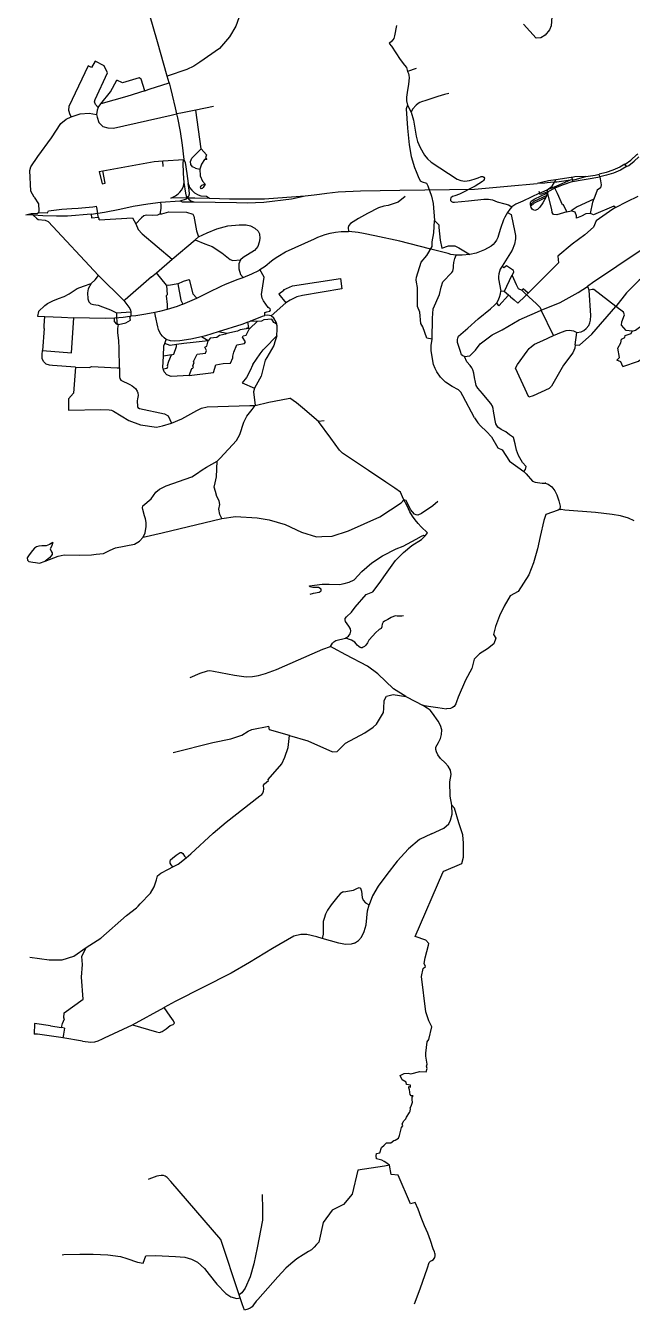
# Model space of a CAD drawing. Header units: inches. Extents: x 2740922 to 2751091, y 1249500 to 1259683.
# Drawn here: x 2741107 to 2742712, y 1249500 to 1252899 of the extents above; entities that cross this region are included whole.
import ezdxf

# ---------------------------------------------------------------- set-up
doc = ezdxf.new("R2010")
doc.units = ezdxf.units.IN
doc.header["$MEASUREMENT"] = 0

msp = doc.modelspace()

# ---------------------------------------------------------------- linework, layer by layer
for points in [[(2741481.8, 1252764.9), (2741456, 1252855.8), (2741404.2, 1253036.9), (2741403.7, 1253038.6)], [(2742495.3, 1252961.8), (2742500.1, 1252934), (2742496.8, 1252898.6), (2742492.4, 1252887.3), (2742481.5, 1252873.6), (2742469.4, 1252866.1), (2742457.3, 1252865.4), (2742423.5, 1252902.2)], [(2741672.1, 1252954.8), (2741670.7, 1252919), (2741663, 1252897.5), (2741646.1, 1252868.7), (2741620, 1252838.5), (2741568.3, 1252802.1), (2741552, 1252791.8), (2741533.4, 1252782.6), (2741481.8, 1252764.9)], [(2742087.8, 1252899.5), (2742083, 1252872), (2742080.7, 1252864.7), (2742075.5, 1252858), (2742068.5, 1252851.7), (2742075.2, 1252844.4), (2742097.7, 1252809.4), (2742109.3, 1252794.5), (2742114.6, 1252788)], [(2741299, 1252682.3), (2741291.7, 1252689.7), (2741289.4, 1252697.1), (2741290.8, 1252703.6), (2741323.8, 1252774.3), (2741314.9, 1252792.7), (2741291.3, 1252804.8), (2741281.4, 1252787.6), (2741272.3, 1252792.4), (2741221.6, 1252684.6), (2741220.9, 1252675.3), (2741224.5, 1252663.7), (2741227.3, 1252657.3)], [(2742114.6, 1252788), (2742117.4, 1252777.2)], [(2741306.3, 1252692.3), (2741331.8, 1252723.9), (2741348.5, 1252754.6)], [(2741422, 1252726.6), (2741412.9, 1252757), (2741407.1, 1252760.7), (2741363.7, 1252747.4), (2741348.5, 1252754.6)], [(2741486.7, 1252747.1), (2741484.2, 1252755.9), (2741481.8, 1252764.9)], [(2742117.4, 1252777.2), (2742119.5, 1252772.1), (2742120.5, 1252767.9), (2742121.5, 1252761), (2742119.8, 1252744.1), (2742116.3, 1252721.8), (2742114.4, 1252709.8), (2742114.3, 1252700.1), (2742116.9, 1252688.4)], [(2742140.3, 1252785.1), (2742117.4, 1252777.2)], [(2741422, 1252726.6), (2741374.8, 1252711.7), (2741306.3, 1252692.3)], [(2741422, 1252726.6), (2741433.8, 1252730.4)], [(2741433.8, 1252730.4), (2741486.7, 1252747.1)], [(2741486.7, 1252747.1), (2741490.2, 1252733), (2741494.8, 1252714.8), (2741503.1, 1252681.3), (2741506.6, 1252665.1)], [(2742226.4, 1252719.6), (2742215, 1252716.3), (2742196.9, 1252710.9), (2742165.4, 1252701), (2742153.9, 1252696.8)], [(2741299, 1252682.3), (2741306.3, 1252692.3)], [(2741604.1, 1252684.8), (2741557.6, 1252674.8)], [(2742116.9, 1252688.4), (2742113.6, 1252678.6), (2742116.9, 1252627.2), (2742121.9, 1252583.6), (2742126.8, 1252552.7), (2742135.2, 1252523.4), (2742139.6, 1252512.5), (2742145.6, 1252499.4), (2742151, 1252488.4), (2742155.9, 1252485.9), (2742167, 1252481.7), (2742170.6, 1252475.1), (2742180.4, 1252447.5), (2742184.7, 1252427.9), (2742188.5, 1252383.2)], [(2742116.9, 1252688.4), (2742121.2, 1252680.6), (2742126.2, 1252670.3), (2742126.5, 1252669.8)], [(2742153.9, 1252696.8), (2742149.3, 1252695.2), (2742145.5, 1252692.7), (2742139.7, 1252688.1), (2742130.2, 1252677.7), (2742126.5, 1252669.8)], [(2741129.4, 1252444.7), (2741120.6, 1252460.5), (2741118.4, 1252515.7), (2741120.6, 1252525.2), (2741139.3, 1252552.2), (2741175.8, 1252601.5), (2741200.2, 1252639.8), (2741214.4, 1252651.2), (2741227.3, 1252657.3)], [(2741227.3, 1252657.3), (2741251.5, 1252665.4), (2741274.9, 1252667.3), (2741294.4, 1252663.8)], [(2741299, 1252682.3), (2741296.2, 1252675.5), (2741294.4, 1252663.8)], [(2741294.4, 1252663.8), (2741296.1, 1252656.5), (2741301.1, 1252642.7), (2741311.7, 1252632.3), (2741324.9, 1252628), (2741339.6, 1252627.9), (2741492.5, 1252661.7), (2741506.6, 1252665.1)], [(2741557.6, 1252674.8), (2741518, 1252667.1), (2741506.6, 1252665.1)], [(2741506.6, 1252665.1), (2741508.6, 1252654.7), (2741515.7, 1252618.6), (2741521.6, 1252582.9), (2741525.5, 1252544.9)], [(2741571, 1252572.8), (2741557.6, 1252674.8)], [(2742126.5, 1252669.8), (2742132.8, 1252648.8), (2742140.1, 1252606.6), (2742143.5, 1252592.4), (2742150.2, 1252576.4), (2742161.8, 1252556.5), (2742169.8, 1252546.5), (2742179.9, 1252537.6), (2742248.4, 1252492.5), (2742258.1, 1252489.3), (2742268.5, 1252487.6), (2742280.8, 1252488.7), (2742293.5, 1252492.5), (2742303.7, 1252496.2), (2742311.8, 1252499.4), (2742316.2, 1252499.4), (2742319.1, 1252497.8), (2742320.4, 1252494.8), (2742319.8, 1252492.1), (2742318.3, 1252489.3), (2742315.3, 1252486.4), (2742296.2, 1252474.1), (2742254.7, 1252452.9), (2742242.4, 1252448.7), (2742236.3, 1252446.4), (2742231.9, 1252443), (2742230.5, 1252439.4), (2742231.1, 1252436), (2742233.3, 1252433.1), (2742237.4, 1252431.7), (2742241.5, 1252431.8), (2742278, 1252435.3), (2742319.1, 1252439.3), (2742331.2, 1252440), (2742341.8, 1252437.7), (2742354, 1252432.5)], [(2741556.2, 1252521.3), (2741548.7, 1252525.3), (2741543.9, 1252531.2), (2741543.3, 1252539.6), (2741546.7, 1252548.1), (2741571, 1252572.8)], [(2741585.2, 1252556.9), (2741582.8, 1252548.7), (2741586.1, 1252544.3), (2741580.3, 1252544.5), (2741572.2, 1252532.6), (2741567.8, 1252518.7)], [(2741585.2, 1252556.9), (2741571, 1252572.8)], [(2742692.3, 1252532), (2742692.5, 1252532.1), (2742708.1, 1252542.9), (2742724, 1252557.5), (2742726.6, 1252559.9)], [(2742696, 1252526.2), (2742702.7, 1252529.1), (2742716.5, 1252540.2), (2742729, 1252551.8)], [(2741302.1, 1252512.6), (2741311.1, 1252514.4)], [(2741302.1, 1252512.6), (2741309.3, 1252480.1), (2741317.7, 1252482.3), (2741311.1, 1252514.4)], [(2741311.1, 1252514.4), (2741447, 1252539.4), (2741469.7, 1252540.8)], [(2741469.7, 1252540.8), (2741525.5, 1252544.9)], [(2741470.7, 1252526.3), (2741469.7, 1252540.8)], [(2741526.5, 1252483.6), (2741524.9, 1252507.7), (2741524, 1252536.9), (2741525.5, 1252544.9)], [(2741525.5, 1252544.9), (2741528.7, 1252536.9), (2741533.1, 1252507.6), (2741537.1, 1252481.4)], [(2741556.2, 1252521.3), (2741567.8, 1252518.7)], [(2741567.8, 1252518.7), (2741568.4, 1252501.4), (2741574.9, 1252487.3), (2741582, 1252479.4)], [(2742692.3, 1252532), (2742678.7, 1252524.3), (2742659.8, 1252516.1), (2742642.2, 1252510.1), (2742624.3, 1252505.7)], [(2742696, 1252526.2), (2742680.2, 1252516), (2742661.6, 1252508.2), (2742643.6, 1252502.8), (2742625.5, 1252498.7)], [(2742696, 1252526.2), (2742692.3, 1252532)], [(2741535.4, 1252443.4), (2741490.8, 1252442.1), (2741503.5, 1252448.8), (2741510.9, 1252453.7), (2741515.4, 1252458.1), (2741519.8, 1252463.9), (2741522.6, 1252469.3), (2741524.5, 1252474.4), (2741526.5, 1252483.6)], [(2741535.4, 1252443.4), (2741533, 1252447.6), (2741531, 1252455.2), (2741526.5, 1252483.6)], [(2741535.4, 1252443.4), (2741538.8, 1252447.6), (2741540.4, 1252453.7), (2741539.6, 1252463.4), (2741537.1, 1252481.4)], [(2741537.1, 1252481.4), (2741539.3, 1252474), (2741541, 1252470.1), (2741546.5, 1252463.6), (2741553.7, 1252456.6), (2741563.1, 1252451), (2741570.3, 1252448.9), (2741585.7, 1252447.9), (2741593.5, 1252442.1)], [(2741846.4, 1252448.4), (2741870.3, 1252451.4), (2741884.4, 1252453.2), (2741904.2, 1252455.5), (2741933.4, 1252459), (2741992.8, 1252461.8), (2742096.9, 1252463.2), (2742294, 1252466.1), (2742381.2, 1252473.7), (2742459.6, 1252481.1)], [(2742509.5, 1252491), (2742490.4, 1252488.2), (2742459.6, 1252481.1)], [(2742505.5, 1252484.5), (2742495.2, 1252483.8), (2742486.1, 1252482.9), (2742480.4, 1252482.4), (2742459.6, 1252481.1)], [(2742547.6, 1252489.6), (2742511, 1252474.1), (2742500.2, 1252469.7), (2742486.5, 1252464.6)], [(2742486.5, 1252464.6), (2742499.3, 1252474.4), (2742505.5, 1252484.5)], [(2742505.5, 1252484.5), (2742509.5, 1252491)], [(2742547.6, 1252489.6), (2742530.7, 1252487), (2742512, 1252485), (2742505.5, 1252484.5)], [(2742554.4, 1252488.4), (2742554.8, 1252486.1), (2742526.1, 1252477), (2742507.2, 1252469.1)], [(2742552.7, 1252497.3), (2742550.2, 1252497), (2742509.5, 1252491)], [(2742554.4, 1252488.4), (2742553.9, 1252490.7), (2742547.6, 1252489.6)], [(2742588.6, 1252499.3), (2742559.3, 1252498.3), (2742552.7, 1252497.3)], [(2742554.4, 1252488.4), (2742553.9, 1252490.7), (2742552.7, 1252497.3)], [(2742554.4, 1252488.4), (2742553.9, 1252490.7), (2742560.8, 1252491.9), (2742588.6, 1252499.3)], [(2742554.4, 1252488.4), (2742554.8, 1252486.1), (2742568.1, 1252488.9), (2742589.7, 1252492.6), (2742625.5, 1252498.7)], [(2742588.6, 1252499.3), (2742613, 1252503.2), (2742624.3, 1252505.7)], [(2742625.5, 1252498.7), (2742629.4, 1252477.2), (2742627.2, 1252469.4), (2742618.9, 1252463.6)], [(2742625.5, 1252498.7), (2742624.3, 1252505.7)], [(2741552.2, 1252432.5), (2741665.1, 1252430.5), (2741693.3, 1252430), (2741737.2, 1252432), (2741810.4, 1252440.8), (2741846.4, 1252448.4)], [(2741582, 1252479.4), (2741572.2, 1252475.5), (2741570.3, 1252474.1), (2741569.1, 1252471.1), (2741569.7, 1252468.6)], [(2741582, 1252479.4), (2741577.1, 1252470.3), (2741574.1, 1252467.8), (2741571.8, 1252467.4), (2741569.7, 1252468.6)], [(2741593.5, 1252442.1), (2741646.7, 1252440.7), (2741691.1, 1252440.6), (2741738.5, 1252440.6), (2741798.4, 1252444.6), (2741846.4, 1252448.4)], [(2742110.6, 1252446.3), (2742092.1, 1252431.9)], [(2742466.5, 1252455.8), (2742421.7, 1252434.5), (2742403.3, 1252426.1), (2742392.6, 1252419.3)], [(2742443.4, 1252421.4), (2742442.2, 1252424.5), (2742442, 1252427.9), (2742442.8, 1252431.1), (2742444.6, 1252434), (2742453.7, 1252440.2), (2742484.2, 1252454.7), (2742486.8, 1252454.9), (2742488.6, 1252454), (2742487.7, 1252454.6)], [(2742443.4, 1252421.4), (2742444.5, 1252425.8), (2742446.7, 1252429), (2742452.3, 1252434.1), (2742486.5, 1252450.6), (2742487.7, 1252454.6)], [(2742464.2, 1252460.6), (2742466.5, 1252455.8)], [(2742466.5, 1252455.8), (2742486.5, 1252464.6)], [(2742487.7, 1252454.6), (2742487.9, 1252458.9), (2742468.5, 1252451.7), (2742466.5, 1252455.8)], [(2742483, 1252443.8), (2742486.5, 1252450.6), (2742487.7, 1252454.6)], [(2742487.7, 1252454.6), (2742487.9, 1252458.9), (2742486.5, 1252464.6)], [(2742507.2, 1252469.1), (2742487.9, 1252458.9), (2742487.7, 1252454.6)], [(2742499.6, 1252404.6), (2742498.4, 1252412.2), (2742488.6, 1252454), (2742487.7, 1252454.6)], [(2742538.9, 1252406), (2742529.3, 1252424.7), (2742526.6, 1252424.8), (2742513.6, 1252454.7), (2742507.2, 1252469.1)], [(2742618.9, 1252463.6), (2742610, 1252439.7)], [(2742697.8, 1252433.1), (2742727.2, 1252447.6)], [(2741129.4, 1252444.7), (2741141, 1252427.1), (2741142, 1252408.6), (2741141.3, 1252404.8)], [(2741141.3, 1252404.8), (2741165.4, 1252403.1), (2741167.8, 1252408.7), (2741202.9, 1252412.9), (2741229.3, 1252414.9), (2741246.2, 1252415.6), (2741285.1, 1252419.2), (2741290.6, 1252420.4), (2741295, 1252421.4)], [(2741280.9, 1252400.2), (2741315.4, 1252405.6), (2741356, 1252412.8), (2741392, 1252421.3), (2741430, 1252427.4), (2741464, 1252431.8)], [(2741299.9, 1252391.6), (2741299.4, 1252393.8), (2741296.3, 1252413), (2741295, 1252421.4)], [(2741464, 1252431.8), (2741464.8, 1252422.6), (2741464.7, 1252416.1), (2741462.8, 1252404.7), (2741462.7, 1252400.5)], [(2741464, 1252431.8), (2741516, 1252434.9)], [(2741516, 1252434.9), (2741521.1, 1252437.3), (2741527.1, 1252438.4), (2741532.6, 1252440.7), (2741535.4, 1252443.4)], [(2741516, 1252434.9), (2741520.9, 1252432.7), (2741552.2, 1252432.5)], [(2741535.4, 1252443.4), (2741554.3, 1252443.5), (2741593.5, 1252442.1)], [(2741535.4, 1252443.4), (2741538.5, 1252439.6), (2741543.9, 1252435.6), (2741552.2, 1252432.5)], [(2742054.4, 1252421.3), (2742040.6, 1252416.5), (2742011.2, 1252402.1), (2741987.6, 1252388.8), (2741966.4, 1252374.9), (2741961.6, 1252369.9), (2741960.4, 1252365.1), (2741961, 1252353.9)], [(2742092.1, 1252431.9), (2742076.8, 1252426.5), (2742066.1, 1252422.8), (2742054.4, 1252421.3)], [(2742354, 1252432.5), (2742374.2, 1252427.2)], [(2742374.2, 1252427.2), (2742384.4, 1252424.4), (2742392.6, 1252419.3)], [(2742392.6, 1252419.3), (2742387.7, 1252413.3), (2742381.8, 1252404.5)], [(2742667.2, 1252417.8), (2742659.9, 1252413.2), (2742615.9, 1252382.1), (2742609.4, 1252365.7), (2742586.1, 1252345.6), (2742552.7, 1252320.3), (2742515, 1252289.2), (2742516.6, 1252271.2), (2742436.6, 1252190.7)], [(2742483, 1252443.8), (2742474.9, 1252429.6), (2742467.1, 1252418.2), (2742460.5, 1252412.2), (2742453.8, 1252410), (2742449.2, 1252411.2), (2742447.2, 1252413.5), (2742444.6, 1252417.2), (2742443.4, 1252421.4)], [(2742483, 1252443.8), (2742472.7, 1252438.9), (2742452.2, 1252429.2), (2742443.4, 1252421.4)], [(2742610, 1252439.7), (2742566.2, 1252419.8), (2742550, 1252409)], [(2742601, 1252401.7), (2742607.2, 1252432), (2742610, 1252439.7)], [(2742667.2, 1252417.8), (2742662.7, 1252421.4), (2742609.4, 1252398.6), (2742601, 1252401.7)], [(2742667.2, 1252417.8), (2742697.8, 1252433.1)], [(2741107.4, 1252398.6), (2741122.1, 1252401.7), (2741128.5, 1252401.4), (2741137.7, 1252401.4), (2741141.3, 1252404.8)], [(2741127.2, 1252397.1), (2741107.4, 1252398.6)], [(2741280.9, 1252400.2), (2741218.3, 1252394.4), (2741189.2, 1252394.6), (2741152.7, 1252395.8), (2741127.2, 1252397.1)], [(2741127.2, 1252397.1), (2741135.8, 1252389.4), (2741140.5, 1252385.5)], [(2741140.5, 1252385.5), (2741159.2, 1252384.2), (2741166.4, 1252380.5), (2741300.3, 1252237.8)], [(2741280.9, 1252400.2), (2741281.8, 1252390.5), (2741299.9, 1252391.6)], [(2741301.6, 1252384.9), (2741301.6, 1252387.2), (2741299.9, 1252391.6)], [(2741301.6, 1252384.9), (2741390, 1252390.5)], [(2741390, 1252390.5), (2741398.7, 1252374.3)], [(2741462.7, 1252400.5), (2741455.8, 1252397), (2741443, 1252396.3), (2741426.3, 1252397.5), (2741419.8, 1252395.2), (2741413.8, 1252390.7), (2741398.7, 1252374.3)], [(2741462.7, 1252400.5), (2741467, 1252400.7), (2741485.6, 1252406), (2741532.2, 1252405.6), (2741549.2, 1252400.3), (2741552.3, 1252395.1), (2741555.9, 1252375.4), (2741558.7, 1252356.3), (2741564.6, 1252339.8)], [(2742182.6, 1252069.5), (2742167.9, 1252071.6), (2742158.1, 1252102.1), (2742152.3, 1252111.1), (2742149.4, 1252140.6), (2742143.2, 1252156), (2742143.5, 1252206), (2742140.6, 1252220.4), (2742139.9, 1252226.5), (2742140.6, 1252232.9), (2742152.9, 1252273.3), (2742168, 1252290.5), (2742182.5, 1252314.1), (2742182.4, 1252326.9), (2742187, 1252350.2), (2742188.5, 1252383.2)], [(2742188.5, 1252383.2), (2742200.2, 1252372), (2742200.4, 1252364.9), (2742203.1, 1252330.8), (2742208.2, 1252310.2), (2742225.5, 1252315.8), (2742242.4, 1252316.2), (2742253.3, 1252310.8), (2742279.5, 1252295.1), (2742281.6, 1252292.9)], [(2742381.8, 1252404.5), (2742374.9, 1252392.4), (2742370.6, 1252384.7), (2742363, 1252362.2), (2742359.8, 1252350.2), (2742356.3, 1252337.9), (2742352.7, 1252331.2), (2742348.4, 1252325), (2742343.8, 1252319.9), (2742338.6, 1252315.3), (2742320.8, 1252305.7), (2742299, 1252297), (2742281.6, 1252292.9)], [(2742381.8, 1252404.5), (2742390.9, 1252399.2), (2742401.4, 1252352.2)], [(2742538.9, 1252406), (2742512, 1252398), (2742503.4, 1252399.2), (2742499.6, 1252404.6)], [(2742538.9, 1252406), (2742550, 1252409)], [(2742564, 1252389.2), (2742563.8, 1252395.7), (2742560.3, 1252405.6), (2742550, 1252409)], [(2742601, 1252401.7), (2742589.1, 1252400.7), (2742577.5, 1252394.7), (2742564, 1252389.2)], [(2741398.7, 1252374.3), (2741405.1, 1252359.6), (2741415.8, 1252347.6), (2741495, 1252281.1)], [(2741564.6, 1252339.8), (2741587.3, 1252350.9), (2741612.6, 1252361.2), (2741641.9, 1252368.8), (2741672, 1252372.1), (2741690.3, 1252371.6), (2741702.2, 1252369.3), (2741713.7, 1252363), (2741721.8, 1252354.8), (2741725.9, 1252347.6), (2741726.8, 1252335.3), (2741725.1, 1252325.6), (2741721.3, 1252314.7), (2741712.2, 1252304), (2741682.3, 1252285.7), (2741675.8, 1252278.8)], [(2741727, 1252253.6), (2741740.5, 1252262.6), (2741757.4, 1252276.3), (2741764.2, 1252281.8), (2741774.2, 1252288.3), (2741794.8, 1252300.1), (2741870.8, 1252335), (2741880, 1252339.1), (2741889.5, 1252342.8), (2741899, 1252346), (2741912.7, 1252349.6), (2741926.6, 1252352.2), (2741941.7, 1252353.9), (2741956.1, 1252354), (2741961, 1252353.9)], [(2742245.9, 1252291.8), (2742231.8, 1252293.7), (2742224.3, 1252295.6), (2742175.2, 1252308.1), (2742097.2, 1252328.1), (2742030.3, 1252342.9), (2742001.1, 1252348.5), (2741986.9, 1252351.1), (2741978.4, 1252352.7), (2741961, 1252353.9)], [(2742401.4, 1252352.2), (2742402.3, 1252343.3), (2742402.4, 1252334.3), (2742400.4, 1252320.8), (2742393.6, 1252304.7)], [(2742858.1, 1252367.3), (2742857, 1252366.9), (2742846.7, 1252363.4), (2742828.4, 1252355.5), (2742790.5, 1252336.3), (2742735, 1252304.7), (2742606.7, 1252218.3), (2742596.8, 1252211.3), (2742593.4, 1252209)], [(2741495, 1252281.1), (2741555.9, 1252331.8)], [(2741564.6, 1252339.8), (2741555.9, 1252331.8)], [(2741555.9, 1252331.8), (2741580.9, 1252321.5), (2741600.1, 1252314.3), (2741626.2, 1252297.4), (2741647.9, 1252279.8), (2741655.4, 1252277.2), (2741675.8, 1252278.8)], [(2742874.1, 1252312.8), (2742849, 1252300.9), (2742806.3, 1252277.6), (2742768.5, 1252254), (2742729.8, 1252225), (2742696.5, 1252191.5), (2742668.1, 1252156)], [(2741453.3, 1252245.2), (2741495, 1252281.1)], [(2741675.8, 1252278.8), (2741671.4, 1252268.8), (2741671.2, 1252255.5), (2741675.8, 1252240.3), (2741682.5, 1252232.8)], [(2742234.4, 1252245.6), (2742236.9, 1252249.6), (2742238.6, 1252258), (2742238.8, 1252263.5), (2742239.7, 1252271.7), (2742242.4, 1252282.4), (2742245.9, 1252291.8)], [(2742281.6, 1252292.9), (2742261.3, 1252291.4), (2742245.9, 1252291.8)], [(2742393.6, 1252304.7), (2742367.3, 1252262.7)], [(2741440, 1252233.8), (2741453.3, 1252245.2)], [(2741479.8, 1252212.5), (2741453.3, 1252245.2)], [(2741682.5, 1252232.8), (2741705.3, 1252242.1), (2741723.5, 1252251.2), (2741727, 1252253.6)], [(2741738, 1252233.7), (2741727, 1252253.6)], [(2742182.6, 1252069.5), (2742183.6, 1252125.2), (2742185.4, 1252149.9), (2742202, 1252187.8), (2742205.9, 1252206.7), (2742210.8, 1252221.2), (2742234.4, 1252245.6)], [(2742367.3, 1252262.7), (2742362.5, 1252254.7), (2742360.2, 1252248.4), (2742358.8, 1252241.8), (2742357.5, 1252235.5), (2742357.7, 1252229), (2742364.1, 1252196.5)], [(2742393.9, 1252237.6), (2742398.7, 1252247.2), (2742397.8, 1252250.7), (2742379.1, 1252263.5), (2742372.1, 1252258.3), (2742367.3, 1252262.7)], [(2741141.5, 1252142.9), (2741157.8, 1252158.6), (2741164.8, 1252163.9), (2741179.5, 1252170.7), (2741193.7, 1252176.9), (2741209.1, 1252181.8), (2741222.5, 1252189.2), (2741243.6, 1252203.3), (2741260.5, 1252209.8), (2741280.4, 1252216.8)], [(2741280.4, 1252216.8), (2741272.8, 1252202.5), (2741271, 1252191.7), (2741271.7, 1252176), (2741273.9, 1252168.2), (2741279.4, 1252163.1), (2741286.6, 1252160.7), (2741299.4, 1252159.1), (2741310.6, 1252155), (2741331.3, 1252147.1), (2741347.5, 1252138.9)], [(2741280.4, 1252216.8), (2741291.5, 1252226.2), (2741300.3, 1252237.8)], [(2741300.3, 1252237.8), (2741367, 1252171.3)], [(2741440, 1252233.8), (2741370.7, 1252173.6), (2741367, 1252171.3)], [(2741479.8, 1252212.5), (2741481.4, 1252186.5), (2741479, 1252184.3), (2741481.4, 1252160.7), (2741481.1, 1252147.5)], [(2741509.7, 1252215.3), (2741486.3, 1252211.1), (2741479.8, 1252212.5)], [(2741509.7, 1252215.3), (2741524.7, 1252223.1), (2741539.6, 1252227.3), (2741549, 1252189.4), (2741560.2, 1252177.8)], [(2741509.7, 1252215.3), (2741518, 1252172.7), (2741523.3, 1252162.2)], [(2741560.2, 1252177.8), (2741590.2, 1252192.5), (2741626.4, 1252210.2), (2741633.6, 1252213.7), (2741666.5, 1252226.8), (2741682.5, 1252232.8)], [(2741739.9, 1252132.2), (2741739.6, 1252139.5), (2741745.1, 1252141.7), (2741753.3, 1252143), (2741755, 1252145.6), (2741754.1, 1252149.6), (2741748.9, 1252153.3), (2741736.3, 1252170.3), (2741732.4, 1252178.1), (2741731.1, 1252187.1), (2741738, 1252233.7)], [(2741789.4, 1252199.6), (2741813.4, 1252210), (2741939.8, 1252229.8), (2741943.6, 1252202.7), (2741839.5, 1252184.7), (2741824.8, 1252181.5), (2741806.7, 1252172.6), (2741795.4, 1252165.4)], [(2742393.9, 1252237.6), (2742392.4, 1252237.2), (2742372.9, 1252195.6)], [(2742393.9, 1252237.6), (2742404.1, 1252214), (2742410.1, 1252203.5), (2742419.4, 1252199)], [(2742470.7, 1252146.1), (2742520.9, 1252166.3), (2742568.6, 1252192.7), (2742593.4, 1252209)], [(2742597.6, 1252199.3), (2742595.1, 1252205.9), (2742593.4, 1252209)], [(2741523.3, 1252162.2), (2741560.2, 1252177.8)], [(2741789.4, 1252199.6), (2741790, 1252197.8), (2741777.2, 1252188.4), (2741795.4, 1252165.4)], [(2742353.4, 1252165.7), (2742356.5, 1252171.5), (2742360.7, 1252180.5), (2742363.1, 1252189), (2742364.1, 1252196.5)], [(2742384.1, 1252185.7), (2742358.7, 1252157.4), (2742353.4, 1252165.7)], [(2742372.9, 1252195.6), (2742364.1, 1252196.5)], [(2742384.1, 1252185.7), (2742372.9, 1252195.6)], [(2742389.4, 1252181.5), (2742384.1, 1252185.7)], [(2742389.4, 1252181.5), (2742398.9, 1252173.2)], [(2742398.9, 1252173.2), (2742408.9, 1252164.2), (2742428.2, 1252182.6), (2742436.6, 1252190.7)], [(2742436.6, 1252190.7), (2742422.8, 1252202.2), (2742419.4, 1252199)], [(2742419.4, 1252199), (2742428.5, 1252190.5), (2742458, 1252162.5), (2742468.1, 1252152.8), (2742470.7, 1252146.1)], [(2742565.2, 1252086.8), (2742576.2, 1252089.1), (2742583.7, 1252092.5), (2742589.9, 1252097.2), (2742596.7, 1252105.2), (2742599.4, 1252112.8), (2742601.2, 1252119.5), (2742602, 1252131.6), (2742597.6, 1252199.3)], [(2742668.1, 1252156), (2742610.1, 1252200.6), (2742605.3, 1252200.9), (2742597.6, 1252199.3)], [(2741141.5, 1252142.9), (2741139, 1252130.5)], [(2741347.5, 1252138.9), (2741385.6, 1252141.6)], [(2741367, 1252171.3), (2741382.7, 1252150)], [(2741382.7, 1252150), (2741384.9, 1252146.1), (2741385.6, 1252141.6)], [(2741385.6, 1252141.6), (2741385.8, 1252129.7), (2741384.1, 1252129.4)], [(2741481.1, 1252147.5), (2741461.6, 1252142.8), (2741448.8, 1252139.5)], [(2741523.3, 1252162.2), (2741507.6, 1252155.8), (2741481.1, 1252147.5)], [(2741795.4, 1252165.4), (2741756.2, 1252131.2)], [(2742268.2, 1252023.5), (2742263.3, 1252024.8), (2742260.2, 1252027.8), (2742257.1, 1252036.7), (2742249.6, 1252060.7), (2742249.4, 1252068), (2742250.5, 1252072.3), (2742252.4, 1252076.8), (2742276.4, 1252098.8), (2742303.7, 1252123.2), (2742336.4, 1252149.9), (2742348.5, 1252160), (2742353.4, 1252165.7)], [(2742426.6, 1252126.4), (2742460.6, 1252141.5), (2742470.7, 1252146.1)], [(2742503.1, 1252078.7), (2742470.7, 1252146.1)], [(2742560.7, 1252054.5), (2742572.3, 1252053), (2742604.6, 1252082.4), (2742668.1, 1252156)], [(2742711.2, 1252090.1), (2742695.5, 1252092), (2742683.2, 1252106.7), (2742683.7, 1252115), (2742691.1, 1252133.4), (2742688.3, 1252141.1), (2742668.1, 1252156)], [(2741139, 1252130.5), (2741157.9, 1252129.5)], [(2741151.9, 1252039.4), (2741228.7, 1252033.2), (2741234.6, 1252125.8)], [(2741156.4, 1252105.6), (2741157.9, 1252129.5)], [(2741157.9, 1252129.5), (2741201.8, 1252127.4), (2741234.6, 1252125.8)], [(2741342.1, 1252125.1), (2741317.4, 1252123.8), (2741234.6, 1252125.8)], [(2741384.1, 1252129.4), (2741382.4, 1252129.1), (2741365.5, 1252126.4), (2741353.5, 1252125.8), (2741342.1, 1252125.1)], [(2741350.7, 1252108.6), (2741348.3, 1252109.1), (2741342.6, 1252116.4), (2741342.1, 1252125.1)], [(2741347.5, 1252138.9), (2741347.6, 1252130.8), (2741348.2, 1252112), (2741348.3, 1252109.1), (2741350.7, 1252108.6)], [(2741350.7, 1252108.6), (2741353.2, 1252108.1), (2741372.1, 1252112.4), (2741384.4, 1252119.7), (2741382.4, 1252129.1), (2741384.1, 1252129.4)], [(2741355, 1251993.6), (2741354.5, 1252044.5), (2741353.4, 1252065.9), (2741351, 1252086.4), (2741351.2, 1252097.9), (2741353.2, 1252108.1), (2741350.7, 1252108.6)], [(2741448.8, 1252139.5), (2741425.5, 1252135.4), (2741398.4, 1252131.3), (2741385.8, 1252129.7), (2741384.1, 1252129.4)], [(2741479.2, 1252068.7), (2741473.7, 1252072.7), (2741468.8, 1252077.4), (2741464.7, 1252082.8), (2741461.4, 1252088.7), (2741459, 1252095.1), (2741457.2, 1252102), (2741450.7, 1252129.8), (2741448.8, 1252139.5)], [(2741694.9, 1252114.6), (2741679.2, 1252108.1), (2741616.6, 1252088.7)], [(2741690.4, 1252096.5), (2741693.5, 1252099.3), (2741697.3, 1252100), (2741694.9, 1252114.6)], [(2741694.9, 1252114.6), (2741700.8, 1252117)], [(2741700.5, 1252097.9), (2741719.6, 1252115.8)], [(2741700.8, 1252117), (2741733.3, 1252130.5), (2741739.9, 1252132.2)], [(2741719.6, 1252115.8), (2741700.8, 1252117)], [(2741771.8, 1252106.9), (2741771.3, 1252109.2), (2741763.5, 1252113.6), (2741758.4, 1252122.5), (2741737.1, 1252120.6), (2741731.3, 1252117.3), (2741719.6, 1252115.8)], [(2741756.2, 1252131.2), (2741747.7, 1252132.4), (2741739.9, 1252132.2)], [(2741763.9, 1252124.4), (2741756.2, 1252131.2)], [(2741771.8, 1252106.9), (2741771.3, 1252109.2), (2741770, 1252114.6), (2741763.9, 1252124.4)], [(2741771.2, 1252078), (2741772.8, 1252096.1), (2741772.4, 1252104.6), (2741771.8, 1252106.9)], [(2742268.2, 1252023.5), (2742282.1, 1252025.6), (2742297.1, 1252040.6), (2742309, 1252057.1), (2742340.9, 1252080.8), (2742367.6, 1252093.6), (2742412.4, 1252120), (2742426.6, 1252126.4)], [(2741155.8, 1252097.4), (2741151.9, 1252039.4)], [(2741155.8, 1252097.4), (2741156.4, 1252105.6)], [(2741572.3, 1252075.8), (2741543.8, 1252069.4), (2741514.7, 1252064.8), (2741501.5, 1252064), (2741490.5, 1252064.7), (2741479.2, 1252068.7)], [(2741539.9, 1251973.2), (2741604.4, 1251981.2), (2741610.1, 1252001.7), (2741629.5, 1252004.7), (2741648.6, 1252006.1), (2741655.2, 1252020.2), (2741654.8, 1252024.2), (2741657.6, 1252034.7), (2741666, 1252054.7), (2741686.2, 1252057.4), (2741688.4, 1252062.3), (2741680.3, 1252074.4), (2741682.6, 1252078.1), (2741690.6, 1252079.9), (2741698.1, 1252095.6), (2741700.5, 1252097.9)], [(2741616.6, 1252088.7), (2741582.8, 1252078.2), (2741572.3, 1252075.8)], [(2741590, 1252065.2), (2741572.3, 1252075.8)], [(2741639, 1252084.2), (2741636, 1252082.7), (2741619.6, 1252079.3), (2741613, 1252073.9), (2741595.5, 1252072.1), (2741590, 1252065.2)], [(2741639, 1252084.2), (2741616.6, 1252088.7)], [(2741690.4, 1252096.5), (2741674.3, 1252094.3), (2741667.2, 1252090.1), (2741639, 1252084.2)], [(2741700.5, 1252097.9), (2741690.4, 1252096.5)], [(2741771.2, 1252078), (2741766.3, 1252061.8), (2741763.5, 1252052.1), (2741745.1, 1252020.8), (2741741.1, 1252013.5), (2741737.5, 1251999.8), (2741729.7, 1251971.4), (2741712.7, 1251939.7)], [(2741739.7, 1252045.3), (2741771.2, 1252078)], [(2742560.7, 1252054.5), (2742559.4, 1252045.9), (2742554.2, 1252032.7), (2742529.5, 1252000.6), (2742498, 1251944.5), (2742491.6, 1251939.1), (2742449.4, 1251919.7), (2742438.2, 1251916.1), (2742403.1, 1251992.5), (2742408.2, 1252002.1), (2742433.4, 1252037.4), (2742438.9, 1252044.4), (2742445.2, 1252049.7), (2742453.4, 1252055.9), (2742475.3, 1252065.9), (2742503.1, 1252078.7)], [(2742503.1, 1252078.7), (2742524.8, 1252087.9), (2742536.5, 1252092.3), (2742545.6, 1252092.7), (2742556.3, 1252091.2), (2742565.2, 1252086.8)], [(2742560.7, 1252054.5), (2742565.2, 1252086.8)], [(2742686.5, 1251996.7), (2742681.4, 1252009.3), (2742670.8, 1252013.7), (2742677.7, 1252020.5), (2742673.8, 1252045.3), (2742681.6, 1252059.4), (2742682.8, 1252069.5), (2742691.5, 1252073.6), (2742693, 1252079), (2742708.6, 1252084.5), (2742711.2, 1252090.1)], [(2742711.2, 1252090.1), (2742720.2, 1252093.1), (2742730.9, 1252101.3), (2742742.7, 1252106.1), (2742752.8, 1252102.6), (2742763.5, 1252093.6), (2742775.7, 1252072.8), (2742782, 1252066.2)], [(2741151.1, 1252028.8), (2741151.9, 1252039.4)], [(2741471.5, 1252023.9), (2741472.7, 1252051.4), (2741475.4, 1252057.7)], [(2741475.4, 1252057.7), (2741479.2, 1252068.7)], [(2741506.4, 1252054.8), (2741489.2, 1252052.5), (2741475.4, 1252057.7)], [(2741493.1, 1252028.1), (2741499.2, 1252029.6), (2741506.6, 1252049.8), (2741506.4, 1252054.8)], [(2741590, 1252065.2), (2741550.2, 1252060.1), (2741525.3, 1252058.1), (2741506.4, 1252054.8)], [(2741550.8, 1252002.7), (2741552.7, 1252007.3), (2741551.3, 1252010), (2741560.7, 1252029.6), (2741582.7, 1252032.6), (2741585.4, 1252039.2), (2741580.9, 1252047.9), (2741586.7, 1252050.5), (2741590, 1252065.2)], [(2741727.2, 1252030.3), (2741735.7, 1252041.3), (2741739.7, 1252045.3)], [(2742294.2, 1251861.5), (2742263.7, 1251919.1), (2742258.2, 1251929), (2742251.6, 1251935.5), (2742234.9, 1251944), (2742217.9, 1251955.5), (2742204.2, 1251968.7), (2742194.7, 1251983), (2742189.9, 1251991.4), (2742185.7, 1252002.5), (2742179.8, 1252038.5), (2742179.6, 1252052.9), (2742182.6, 1252069.5)], [(2742686.5, 1251996.7), (2742727.6, 1252011), (2742748.9, 1252028.8), (2742768.2, 1252048.7), (2742782, 1252066.2)], [(2741238.7, 1251995.5), (2741178.5, 1251999.2), (2741170, 1252000.1), (2741161.7, 1252003.3), (2741154.5, 1252010.2), (2741151, 1252018.5), (2741151.1, 1252028.8)], [(2741471, 1251990.4), (2741470.2, 1251993.9), (2741471.5, 1252023.9)], [(2741471, 1251990.4), (2741481.6, 1251992.4), (2741483.5, 1251997), (2741482.7, 1251999.7), (2741485.9, 1252010.7), (2741493.1, 1252028.1)], [(2741493.1, 1252028.1), (2741471.5, 1252023.9)], [(2741708.1, 1252002.2), (2741727.2, 1252030.3)], [(2742425, 1251718.9), (2742429.6, 1251724.6), (2742430.7, 1251732.7), (2742420.9, 1251742.7), (2742417.5, 1251749), (2742410.8, 1251761.7), (2742405, 1251775.2), (2742402.2, 1251792.3), (2742397.4, 1251808.9), (2742386.6, 1251816.6), (2742376.8, 1251824.1), (2742364.9, 1251830.7), (2742355.8, 1251836.1), (2742350.7, 1251845), (2742348.9, 1251853.8), (2742345.9, 1251868.8), (2742344.9, 1251879.2), (2742343.3, 1251885.8), (2742341.5, 1251892.3), (2742337.7, 1251899.1), (2742328.1, 1251910.6), (2742315.2, 1251925.6), (2742302.9, 1251939.5), (2742299.1, 1251946.8), (2742296.6, 1251955.5), (2742294.1, 1251968.1), (2742292.5, 1251979.2), (2742290.2, 1251988.4), (2742287.4, 1251993.5), (2742282.8, 1251999.2), (2742273.7, 1252009.4), (2742268.2, 1252023.5)], [(2741238.7, 1251995.5), (2741234.2, 1251926), (2741220.9, 1251911.7), (2741220.8, 1251899.2), (2741220.8, 1251887.4), (2741220.8, 1251881.6)], [(2741238.7, 1251995.5), (2741274.8, 1251993.9), (2741282, 1251997.3), (2741349.1, 1251993.8), (2741353.7, 1251993.6), (2741355, 1251993.6)], [(2741355, 1251993.6), (2741355.2, 1251969.7), (2741355.9, 1251965.3), (2741358.9, 1251961.2), (2741383.2, 1251949.7), (2741389.2, 1251946), (2741398.1, 1251939), (2741402.6, 1251932), (2741404.3, 1251927.1), (2741404.7, 1251920.4), (2741404, 1251915.6), (2741402.8, 1251911.8), (2741402.3, 1251906.3), (2741402.9, 1251891.1), (2741403.6, 1251888.3), (2741407.9, 1251885.8), (2741474.4, 1251872), (2741484.4, 1251866.8), (2741493.2, 1251847.4)], [(2741539.9, 1251973.2), (2741492, 1251970.1), (2741480.9, 1251974.6), (2741473.6, 1251982.8), (2741471, 1251990.4)], [(2741539.9, 1251973.2), (2741546.7, 1251991.9), (2741549.5, 1251992.6), (2741550.8, 1251996.3), (2741549.4, 1251999.1), (2741550.8, 1252002.7)], [(2741700.3, 1251984.3), (2741691.7, 1251967.8)], [(2741708.1, 1252002.2), (2741700.3, 1251984.3)], [(2741691.7, 1251967.8), (2741679.9, 1251953.7)], [(2741679.9, 1251953.7), (2741712.7, 1251939.7)], [(2741712.7, 1251939.7), (2741709.8, 1251930.3), (2741713.9, 1251894.1)], [(2741713.9, 1251894.1), (2741750.2, 1251902.4), (2741783, 1251909.1), (2741805.7, 1251912.9)], [(2741881.6, 1251851.1), (2741839.1, 1251887.3), (2741823.5, 1251900.6), (2741805.7, 1251912.9)], [(2741220.8, 1251881.6), (2741306, 1251883.4), (2741328.1, 1251882.1), (2741333.9, 1251881), (2741339.6, 1251879.1), (2741380.5, 1251853.9), (2741410.8, 1251843), (2741453.1, 1251836.1), (2741469.1, 1251839.7), (2741493.2, 1251847.4)], [(2741493.2, 1251847.4), (2741520.5, 1251858.1), (2741560, 1251880.5), (2741572.7, 1251886.7), (2741587.1, 1251890.2), (2741700.5, 1251893.9), (2741713.9, 1251894.1)], [(2741614.1, 1251746.4), (2741621.8, 1251754.8), (2741665.1, 1251800.8), (2741673.5, 1251817), (2741684.7, 1251849.3), (2741692, 1251865.7), (2741706.2, 1251883.3), (2741713.9, 1251894.1)], [(2741897.1, 1251853.3), (2741881.6, 1251851.1)], [(2742107.2, 1251643.9), (2742103.9, 1251651.8), (2742099, 1251664.1), (2742084, 1251675.1), (2742059.5, 1251691.1), (2742014.3, 1251721.8), (2741945.2, 1251768), (2741937, 1251775.3), (2741914.4, 1251807), (2741881.6, 1251851.1)], [(2742294.2, 1251861.5), (2742302.9, 1251847.9), (2742309.8, 1251839.7), (2742326.1, 1251825.3), (2742339.3, 1251810.8), (2742356.4, 1251781.4), (2742367.6, 1251776.7), (2742386.5, 1251746.3), (2742425, 1251718.9)], [(2741418.2, 1251545.1), (2741423.6, 1251556.7), (2741426.1, 1251574.1), (2741426.3, 1251584.1), (2741423.9, 1251594.1), (2741421.7, 1251601.8), (2741417.3, 1251618.2), (2741416.5, 1251622.9), (2741417.2, 1251628), (2741439, 1251647), (2741451.9, 1251664.1), (2741460.9, 1251672.4), (2741478.9, 1251681.3), (2741546.4, 1251705.2), (2741559.3, 1251713.2), (2741573.9, 1251723.9), (2741585.3, 1251730.2), (2741614.1, 1251746.4)], [(2741625.9, 1251594.8), (2741620.9, 1251605.6), (2741618.1, 1251619.2), (2741620.6, 1251631.8), (2741618.8, 1251641.3), (2741612.8, 1251653.4), (2741609.3, 1251666.3), (2741606.2, 1251677.9), (2741608.3, 1251689.2), (2741612, 1251704.7), (2741614.1, 1251746.4)], [(2742425, 1251718.9), (2742430.6, 1251713.2), (2742448, 1251693.2), (2742454.5, 1251691.1), (2742473.3, 1251688.6), (2742480.9, 1251688), (2742483, 1251688.6)], [(2742483, 1251688.6), (2742480.9, 1251688), (2742489.3, 1251685.7), (2742498.6, 1251678.6), (2742507, 1251668.2), (2742511.7, 1251657.4), (2742517.1, 1251641.6), (2742520.8, 1251627.5), (2742520.4, 1251619.3), (2742522, 1251619)], [(2741625.9, 1251594.8), (2741661.9, 1251600), (2741719.5, 1251596.2), (2741751.2, 1251591.2), (2741793.5, 1251578.8), (2741836.8, 1251558.6), (2741876.6, 1251546.3), (2741890.6, 1251546.9), (2741918.2, 1251548.4), (2741961, 1251561.8), (2742043.5, 1251599.5), (2742100.8, 1251636.3), (2742107.2, 1251643.9)], [(2742165, 1251550), (2742169.9, 1251556.6), (2742153.2, 1251572.4), (2742145.3, 1251581.7), (2742137.4, 1251591.4), (2742130.6, 1251601.3), (2742123.4, 1251612.2), (2742119.5, 1251620), (2742115.9, 1251628), (2742112.2, 1251636.2), (2742110.2, 1251640.1), (2742107.2, 1251643.9)], [(2742197.2, 1251640.2), (2742184, 1251628.4), (2742154.3, 1251608.4), (2742144.7, 1251603.7), (2742139.7, 1251604.2), (2742135.4, 1251606.3), (2742125.2, 1251618.4), (2742116, 1251637.4), (2742113.4, 1251642.7), (2742107.2, 1251643.9)], [(2742522, 1251619), (2742520.4, 1251619.3), (2742515.5, 1251616.5), (2742483, 1251605.7), (2742477.4, 1251589.5), (2742468.1, 1251547.4), (2742460.6, 1251514.5), (2742450.5, 1251477.4), (2742437.6, 1251446.1), (2742409.5, 1251402.1), (2742389, 1251390.6), (2742372.9, 1251363.1), (2742360.5, 1251337.6), (2742350.2, 1251308.9), (2742344.2, 1251288.1), (2742350.3, 1251277.9), (2742345.4, 1251263.6), (2742328.9, 1251250.3), (2742307.2, 1251236.8), (2742293.3, 1251222.3), (2742287.4, 1251197.6), (2742270.6, 1251167.5), (2742251, 1251122.2), (2742246.7, 1251109.8), (2742244.9, 1251104.7), (2742240.2, 1251097.8), (2742236.4, 1251094.5), (2742231, 1251092.6), (2742220.5, 1251091.6)], [(2742716.5, 1251588.3), (2742701.3, 1251595.8), (2742680.5, 1251602.1), (2742658.8, 1251605.4), (2742613.9, 1251610.7), (2742533.3, 1251617.1), (2742523.6, 1251618.7), (2742522, 1251619)], [(2741418.2, 1251545.1), (2741468.5, 1251556.6), (2741625.9, 1251594.8)], [(2741178.7, 1251531.6), (2741170.4, 1251526.3), (2741161.1, 1251522.9), (2741155.6, 1251522.4), (2741149.7, 1251522.6), (2741142.1, 1251522), (2741136, 1251520.1), (2741130.9, 1251516.2), (2741125.5, 1251509.9), (2741119.6, 1251502.1), (2741114.7, 1251495.8), (2741111.6, 1251490.4), (2741112.2, 1251484.9), (2741115.5, 1251480.8), (2741126.1, 1251479.2), (2741133, 1251478), (2741144.3, 1251476.8)], [(2741158.7, 1251482.2), (2741193.5, 1251495.1), (2741208.7, 1251498.9), (2741250.8, 1251498), (2741281.8, 1251498.6), (2741294, 1251500.1), (2741313.1, 1251502.3), (2741331, 1251510.8), (2741345.1, 1251516.8), (2741395.2, 1251526.9), (2741408.3, 1251535), (2741418.2, 1251545.1)], [(2741178.7, 1251531.6), (2741175.4, 1251521.1), (2741172.1, 1251514.7)], [(2741857.7, 1251417), (2741891.6, 1251420.8), (2741910, 1251421.1), (2741937.4, 1251419.9), (2741949.7, 1251423.2), (2741963.2, 1251426), (2741976.3, 1251433), (2741996.6, 1251455), (2742022.7, 1251477.9), (2742051, 1251496), (2742087.3, 1251514.4), (2742105.3, 1251521.5), (2742140.4, 1251540), (2742154.1, 1251548.5), (2742160.4, 1251550.8), (2742165, 1251550)], [(2741953, 1251278.1), (2741961, 1251283.2), (2741965.2, 1251289.4), (2741967, 1251296.8), (2741966.2, 1251303.2), (2741962.2, 1251309.6), (2741953.4, 1251322.3), (2741952, 1251326.6), (2741952.6, 1251330.7), (2741955.7, 1251334.6), (2741969.1, 1251346.6), (2741979.1, 1251360.3), (2742007.4, 1251394), (2742025.4, 1251400.9), (2742042.4, 1251422.6), (2742058.7, 1251446.9), (2742085, 1251483.7), (2742106.5, 1251504.9), (2742128.8, 1251523.6), (2742154.3, 1251539.7), (2742165, 1251550)], [(2741172.1, 1251514.7), (2741175.7, 1251506.9), (2741177.6, 1251503.8), (2741177.4, 1251499.3), (2741169.9, 1251490.6), (2741158.7, 1251482.2)], [(2741144.3, 1251476.8), (2741158.7, 1251482.2)], [(2741859.6, 1251394.4), (2741868.3, 1251397.3), (2741883.3, 1251399.6), (2741888.9, 1251403.3), (2741889.2, 1251408.2), (2741882, 1251412), (2741866.5, 1251411.9), (2741858.9, 1251414.3), (2741857.7, 1251417)], [(2742106.5, 1251336.9), (2742101.9, 1251336.4), (2742096, 1251336.3), (2742090.1, 1251336.8), (2742085.3, 1251337.2), (2742079.9, 1251335.5), (2742074.2, 1251333.1), (2742065.1, 1251327.9), (2742056.2, 1251323.4), (2742053.1, 1251320.9), (2742050.4, 1251315.6), (2742049.5, 1251309.7), (2742048.8, 1251308)], [(2742048.8, 1251308), (2742047.2, 1251304.2), (2742042.2, 1251300.9), (2742032.3, 1251292.4), (2742025.2, 1251284.5), (2742015, 1251272.7), (2742011.2, 1251266.2), (2742006.9, 1251259.6), (2742003.5, 1251256.3), (2742000.2, 1251254), (2741997.6, 1251252.6), (2741994.3, 1251252.5), (2741992.1, 1251253.2), (2741988.4, 1251255.8), (2741984.4, 1251259.7), (2741981.7, 1251263.5), (2741977.8, 1251267.4), (2741973, 1251270.3), (2741969.4, 1251272.9), (2741963.4, 1251274.7), (2741956.5, 1251277), (2741953, 1251278.1)], [(2741913.7, 1251256.4), (2741918.4, 1251265), (2741922.4, 1251268.8), (2741928, 1251271.7), (2741934.6, 1251273.8), (2741946, 1251276.7), (2741953, 1251278.1)], [(2741542.4, 1251174.3), (2741568.9, 1251185.8), (2741588.6, 1251191.9), (2741594.3, 1251192.4), (2741603.6, 1251191.2), (2741659.9, 1251180.2), (2741690.6, 1251176.1), (2741706.8, 1251176.7), (2741722.7, 1251179.6), (2741741.3, 1251184.7), (2741770.9, 1251195.6), (2741864.6, 1251236.4), (2741893.2, 1251249.3), (2741913.7, 1251256.4)], [(2742112.3, 1251123.6), (2742080.1, 1251144.4), (2742038.8, 1251184.1), (2742011.1, 1251204), (2741953.7, 1251234), (2741921.6, 1251252.2), (2741913.7, 1251256.4)], [(2741804.8, 1251020.8), (2741853.7, 1251006.2), (2741918.9, 1250977.5), (2741930.8, 1250978.2), (2741952.9, 1251000.3), (2742004.7, 1251027.5), (2742026.1, 1251042.7), (2742035.1, 1251051.1), (2742053.2, 1251081.4), (2742054.5, 1251091.8), (2742055.6, 1251113.3), (2742061.4, 1251124.6), (2742079.2, 1251129.4), (2742112.3, 1251123.6)], [(2742112.3, 1251123.6), (2742138.2, 1251110.8), (2742156.4, 1251101.1)], [(2742156.4, 1251101.1), (2742173, 1251098.3), (2742197.4, 1251094.7), (2742220.5, 1251091.6)], [(2742234.1, 1250836), (2742229.7, 1250860.3), (2742229.4, 1250898.5), (2742232.2, 1250917.5), (2742230.5, 1250929.1), (2742224.8, 1250939.8), (2742217.1, 1250948.2), (2742204.2, 1250959.7), (2742197.3, 1250969.3), (2742193.9, 1250977.2), (2742191.7, 1250983.4), (2742192.4, 1250990), (2742195.2, 1250995.7), (2742199.1, 1251002.6), (2742204, 1251013), (2742206.7, 1251023.6), (2742207.6, 1251035.9), (2742204.6, 1251047.3), (2742198.2, 1251058.7), (2742183.6, 1251079.5), (2742177.2, 1251087.4), (2742169.1, 1251093), (2742156.4, 1251101.1)], [(2741497.1, 1250975.6), (2741602.2, 1251002), (2741650.3, 1251012.1), (2741679.4, 1251021.3), (2741696, 1251032.5), (2741705.7, 1251036.5), (2741750, 1251045.6)], [(2741531.5, 1250697.4), (2741543.7, 1250707.4), (2741603.4, 1250762.5), (2741637.3, 1250791.7), (2741727, 1250861.1), (2741731.9, 1250864.7), (2741734.7, 1250868.6), (2741736.4, 1250873.3), (2741737.1, 1250878.4), (2741736, 1250889.1), (2741738.6, 1250893.2), (2741749.5, 1250901.8), (2741748.7, 1250903.9), (2741784.4, 1250945.7), (2741792.8, 1250963.4), (2741801.5, 1250989.2), (2741804.8, 1251020.8)], [(2741804.8, 1251020.8), (2741752, 1251035.7), (2741750, 1251045.6)], [(2742181, 1250760.3), (2742213.6, 1250775.3), (2742226, 1250787.2), (2742230.6, 1250796.3), (2742235.3, 1250812.8), (2742234.1, 1250836)], [(2742260.9, 1250681.9), (2742264.8, 1250698.5), (2742264.9, 1250735.8), (2742263.4, 1250758.1), (2742252.5, 1250789.5), (2742241.3, 1250828.3), (2742234.1, 1250836)], [(2742181, 1250760.3), (2742148.6, 1250745.3), (2742119.7, 1250721.1), (2742089.9, 1250688.3), (2742062.5, 1250653.3), (2742039.1, 1250622.3), (2742024.8, 1250596.4), (2742015.4, 1250572.9)], [(2741496.9, 1250673.2), (2741492.5, 1250678.7), (2741489.6, 1250683), (2741489.3, 1250687.1), (2741490.6, 1250692), (2741496, 1250696.5), (2741505.3, 1250704.2), (2741516.1, 1250711.1), (2741519.3, 1250710.8), (2741523, 1250708.5), (2741527.6, 1250701.9), (2741531.5, 1250697.4)], [(2741496.9, 1250673.2), (2741510.9, 1250680.6), (2741531.5, 1250697.4)], [(2742125.3, 1250090.2), (2742125.4, 1250095.5), (2742114.1, 1250097.8), (2742113.9, 1250103.3), (2742102.9, 1250109.6), (2742098.1, 1250121.4), (2742108.5, 1250126.6), (2742118.7, 1250127.8), (2742125.7, 1250125.4), (2742149.3, 1250132), (2742166.2, 1250130.8), (2742169.2, 1250140), (2742167.3, 1250145.5), (2742169.2, 1250150.9), (2742165.5, 1250172.5), (2742166, 1250180.3), (2742169.2, 1250210.4), (2742173.9, 1250216.5), (2742181.2, 1250249.6), (2742173.8, 1250266.2), (2742165.7, 1250289.6), (2742153.9, 1250383.3), (2742158.3, 1250403.9), (2742164.4, 1250409.4), (2742161, 1250417.4), (2742163.6, 1250432.4), (2742172.5, 1250465.8), (2742173.1, 1250470.2), (2742165.3, 1250479.3), (2742137.3, 1250488.7), (2742210.2, 1250658.7), (2742213.6, 1250661.8), (2742260.9, 1250681.9)], [(2741452.9, 1250638.7), (2741456.2, 1250649.4)], [(2741456.2, 1250649.4), (2741464.6, 1250656.2), (2741485.3, 1250667), (2741496.9, 1250673.2)], [(2741404.5, 1250569), (2741410.5, 1250575.1), (2741437.8, 1250603.7), (2741447.1, 1250620.4), (2741452.9, 1250638.7)], [(2741948.9, 1250607), (2741964.1, 1250609.5), (2741974.6, 1250611.7), (2741983.4, 1250616.2), (2741989, 1250618.3), (2741993.1, 1250616.8), (2741995.8, 1250609), (2741996.8, 1250592), (2742000, 1250584.7), (2742006.2, 1250578.1), (2742015.4, 1250572.9)], [(2741948.9, 1250607), (2741945.3, 1250606.4), (2741939.3, 1250602.2), (2741932.8, 1250594.5), (2741915.4, 1250572.6), (2741905.6, 1250558.4), (2741900.3, 1250547.9), (2741896.3, 1250537), (2741894.5, 1250528.4), (2741893.7, 1250517.9), (2741894.3, 1250508.9), (2741894, 1250500.5), (2741893.9, 1250494.7), (2741891.4, 1250484)], [(2741267.3, 1250459.6), (2741306.2, 1250484.2), (2741373.6, 1250544.4), (2741400.3, 1250564.4), (2741404.5, 1250569)], [(2741977.3, 1250471.3), (2741987.1, 1250478.3), (2741995.7, 1250487.1), (2742002.8, 1250502.4), (2742007.4, 1250519.4), (2742011.2, 1250557.1), (2742015.4, 1250572.9)], [(2741891.4, 1250484), (2741877.4, 1250487.9), (2741850.9, 1250493.9), (2741834.6, 1250494.1), (2741816.3, 1250489.9), (2741759.8, 1250456.9)], [(2741977.3, 1250471.3), (2741967.7, 1250468.8), (2741953.3, 1250468), (2741935.6, 1250471.3), (2741891.4, 1250484)], [(2741118.4, 1250434.7), (2741169.8, 1250427.6), (2741204.2, 1250427.6), (2741234.8, 1250437.2), (2741267.3, 1250459.6)], [(2741201.9, 1250247.9), (2741204.5, 1250258.6), (2741210.2, 1250271), (2741207.8, 1250274.1), (2741208.7, 1250287), (2741259.4, 1250323.1), (2741255.1, 1250381.4), (2741257.2, 1250414.7), (2741255.6, 1250436.1), (2741267.3, 1250459.6)], [(2741759.8, 1250456.9), (2741699.2, 1250420.4), (2741650.5, 1250392.1), (2741502.8, 1250316.9), (2741473.2, 1250301.2)], [(2741389.9, 1250255.3), (2741473.2, 1250301.2)], [(2741389.9, 1250255.3), (2741453, 1250236.9), (2741461.4, 1250235), (2741468.3, 1250237.5), (2741479.2, 1250244.4), (2741489.1, 1250253.1), (2741497, 1250256.4), (2741500.9, 1250260.1), (2741498.5, 1250266.2), (2741489.7, 1250278.5), (2741473.2, 1250301.2)], [(2741130.3, 1250258.7), (2741129.7, 1250230.9)], [(2741172.7, 1250252.7), (2741130.3, 1250258.7)], [(2741172.7, 1250252.7), (2741201.9, 1250247.9)], [(2741210, 1250246.8), (2741201.9, 1250247.9)], [(2741210, 1250246.8), (2741207.4, 1250231), (2741206.4, 1250224.7), (2741205.8, 1250220.7)], [(2741310.6, 1250218.6), (2741315.6, 1250221), (2741389.9, 1250255.3)], [(2741200.5, 1250221.5), (2741194.4, 1250222.5), (2741138.9, 1250230.6), (2741129.7, 1250230.9)], [(2741205.8, 1250220.7), (2741200.5, 1250221.5)], [(2741257.3, 1250212.3), (2741205.8, 1250220.7)], [(2741257.3, 1250212.3), (2741280, 1250209.2), (2741289.8, 1250209.9), (2741299.3, 1250213.3), (2741310.6, 1250218.6)], [(2742069.5, 1249883.6), (2742059.9, 1249890.9), (2742055.5, 1249893.5), (2742049.4, 1249897.4), (2742035, 1249900.7), (2742034.5, 1249908.4), (2742034.8, 1249915.2), (2742043.7, 1249917), (2742048, 1249931.1), (2742055.5, 1249937.1), (2742061.4, 1249943.5), (2742072.6, 1249943), (2742081.1, 1249949.4), (2742084.8, 1249950.4), (2742092.9, 1249955.7), (2742095.8, 1249962.3), (2742099.5, 1249976.8), (2742101.2, 1249983.8), (2742104.4, 1249987.7), (2742103.2, 1249993), (2742106.3, 1249999.1), (2742107.8, 1250001), (2742112.6, 1250006.9), (2742114.1, 1250010.6), (2742122.8, 1250023.2), (2742123.9, 1250027.1), (2742125.4, 1250032.9), (2742124.4, 1250035.2), (2742127.8, 1250042.7), (2742129.9, 1250050.9), (2742129.5, 1250056.9), (2742129.8, 1250063.6), (2742131.9, 1250067.2), (2742126.4, 1250067.6), (2742124.2, 1250070.7), (2742122.9, 1250076), (2742123.6, 1250078.2), (2742122.5, 1250083.7), (2742120.4, 1250089), (2742120.2, 1250091.9), (2742125.3, 1250090.2)], [(2742069.5, 1249883.6), (2742056, 1249881.3), (2741986.1, 1249871), (2741970.8, 1249807.2), (2741948.1, 1249780), (2741918.3, 1249764.9), (2741894.5, 1249732.5), (2741882.4, 1249680.4), (2741876.8, 1249674.4), (2741869.9, 1249666.8), (2741865.5, 1249662.4), (2741862.8, 1249660.1), (2741855, 1249655.5), (2741840.8, 1249646.9), (2741824.5, 1249635.8), (2741808.9, 1249623.3), (2741795.4, 1249611.1), (2741774.5, 1249588.4), (2741721.4, 1249528.7), (2741716.7, 1249523.8), (2741710, 1249514.3), (2741706.1, 1249509.4), (2741700.9, 1249505.8), (2741694.7, 1249502.8), (2741685.6, 1249500)], [(2742188.6, 1249654.6), (2742184.8, 1249662.6), (2742178.2, 1249684.7), (2742170.5, 1249703.9), (2742162.3, 1249723.5), (2742153.3, 1249745.5), (2742145, 1249767.7), (2742137.5, 1249784.9), (2742125.3, 1249781.5), (2742092.8, 1249857.8), (2742073.9, 1249859.1), (2742069.5, 1249883.6)], [(2741672.1, 1249540.9), (2741623.5, 1249687.7), (2741490.8, 1249840.5), (2741481.2, 1249851.4), (2741476.4, 1249855.1), (2741471.4, 1249857), (2741465.8, 1249857.1), (2741459.6, 1249856.2), (2741454.3, 1249854.6), (2741432.8, 1249847), (2741431.2, 1249846.5)], [(2741732.7, 1249806.2), (2741733.2, 1249767.4), (2741733.7, 1249738.9), (2741719.4, 1249665.5), (2741710.7, 1249623.2), (2741701, 1249588.3), (2741687.4, 1249558.9), (2741679.3, 1249545.9), (2741672.1, 1249540.9)], [(2741203.5, 1249646.9), (2741208, 1249647.3), (2741250.3, 1249648.7), (2741285.7, 1249648.9), (2741324.5, 1249646.4), (2741358.2, 1249642.1), (2741374.7, 1249637.4), (2741402.8, 1249627.3), (2741417.6, 1249624.4)], [(2741417.6, 1249624.4), (2741424.7, 1249644.1), (2741450.8, 1249644.6), (2741503.6, 1249642.7), (2741528.6, 1249640.2), (2741546.1, 1249635.2), (2741561.4, 1249627.5), (2741579.8, 1249611), (2741592.2, 1249594.7), (2741613, 1249569.3), (2741636.7, 1249544.3), (2741649.9, 1249535.6), (2741665.9, 1249531.6), (2741674.8, 1249532.7)], [(2742135.9, 1249517.4), (2742150.3, 1249557), (2742169.6, 1249612.8), (2742174.7, 1249626.4), (2742177.5, 1249629.9), (2742181.5, 1249632.2), (2742185.9, 1249634.8), (2742187.9, 1249636.8), (2742189.2, 1249640.1), (2742190.1, 1249643.8), (2742190, 1249648.4), (2742189.3, 1249651.6), (2742188.6, 1249654.6)], [(2741674.8, 1249532.7), (2741672.1, 1249540.9)], [(2741680.7, 1249514.7), (2741674.8, 1249532.7)], [(2741685.6, 1249500), (2741680.7, 1249514.7)]]:
    msp.add_lwpolyline(points)

doc.saveas('drawing.dxf')
